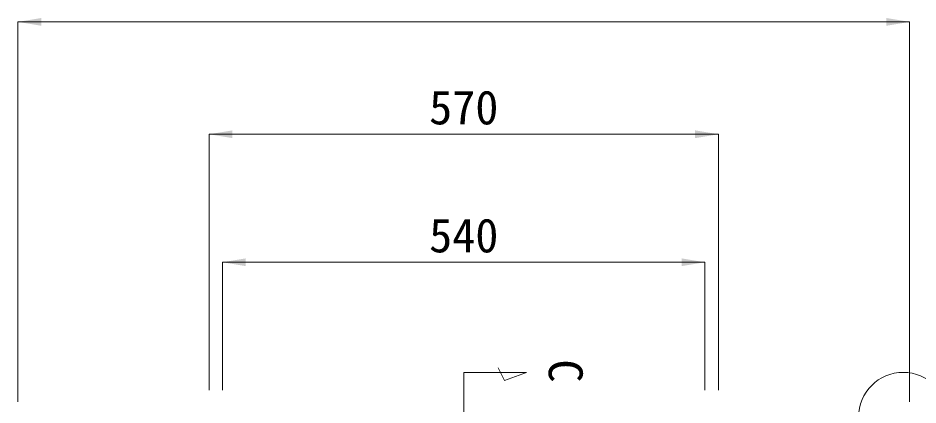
# Model space of a CAD drawing. Units: millimetres at full size. Extents: x 5964 to 125098, y -10801 to 28073.
# Drawn here: x 98337 to 99344, y 2467 to 2900 of the extents above; entities that cross this region are included whole.
import ezdxf
from ezdxf.enums import TextEntityAlignment as Align

# ---------------------------------------------------------------- set-up
doc = ezdxf.new("R2010")
doc.units = ezdxf.units.MM
doc.header["$LTSCALE"] = 19
for name, color, linetype, lineweight in [('0_2', 7, 'Continuous', 20), ('寸法線', 7, 'Continuous', 9), ('引出線', 4, 'Continuous', 13)]:
    doc.layers.add(name, color=color, linetype=linetype, lineweight=lineweight)
doc.styles.add('ＭＳ ゴシック', font='')
doc.styles.get('ＭＳ ゴシック').set_extended_font_data('MS Gothic')

# ---------------------------------------------------------------- blocks, each defined once
blk = doc.blocks.new('filled_arrow')
at = {"color": 0, "linetype": 'Continuous', "lineweight": -2}
blk.add_solid([(7.5, 1.25), (0, 0), (7.5, -1.25)], dxfattribs=at)

msp = doc.modelspace()

# ---------------------------------------------------------------- linework, layer by layer
at = {"layer": '寸法線'}
for p, q in [((98336.68, 2895.2), (99334.68, 2895.2)), ((98336.68, 2470.22), (98336.68, 2895.2)), ((99334.68, 2470.22), (99334.68, 2895.2)), ((99120.68, 2769.53), (98550.68, 2769.53)), ((98550.68, 2483.22), (98550.68, 2769.53)), ((99120.68, 2483.22), (99120.68, 2769.53)), ((98565.68, 2626.37), (99105.68, 2626.37)), ((98565.68, 2483.22), (98565.68, 2626.37)), ((99105.68, 2483.22), (99105.68, 2626.37)), ((98835.68, 2503.19), (98835.68, 2076.91)), ((98835.68, 2503.19), (98905.93, 2503.19)), ((98881.18, 2493.99), (98874.02, 2508.31)), ((98905.93, 2503.19), (98881.18, 2493.99))]:
    msp.add_line(p, q, dxfattribs=at)
at = {"layer": '引出線', "lineweight": 9}
msp.add_circle((99327.68, 2453.22), 50, dxfattribs=at)

# ---------------------------------------------------------------- block references
at = {"layer": '寸法線', "xscale": 3.47, "yscale": 3.47}
for p in [(98336.68, 2895.2), (98550.68, 2769.53), (98565.68, 2626.37)]:
    msp.add_blockref('filled_arrow', p, dxfattribs=at)
at = {"layer": '寸法線', "xscale": 3.47, "yscale": 3.47, "rotation": 180}
for p in [(99334.68, 2895.2), (99120.68, 2769.53), (99105.68, 2626.37)]:
    msp.add_blockref('filled_arrow', p, dxfattribs=at)

# ---------------------------------------------------------------- texts
at = {"layer": '0_2', "style": 'ＭＳ ゴシック'}
msp.add_text('C', height=37.98, rotation=270, dxfattribs=at).set_placement((98919.42, 2517.71), align=Align.BOTTOM_LEFT)
at = {"layer": '寸法線', "style": 'ＭＳ ゴシック'}
for s, p in [('570', (98835.68, 2799.53)), ('540', (98835.68, 2656.37))]:
    msp.add_text(s, height=37.98, dxfattribs=at).set_placement(p, align=Align.MIDDLE_CENTER)

doc.saveas('drawing.dxf')
